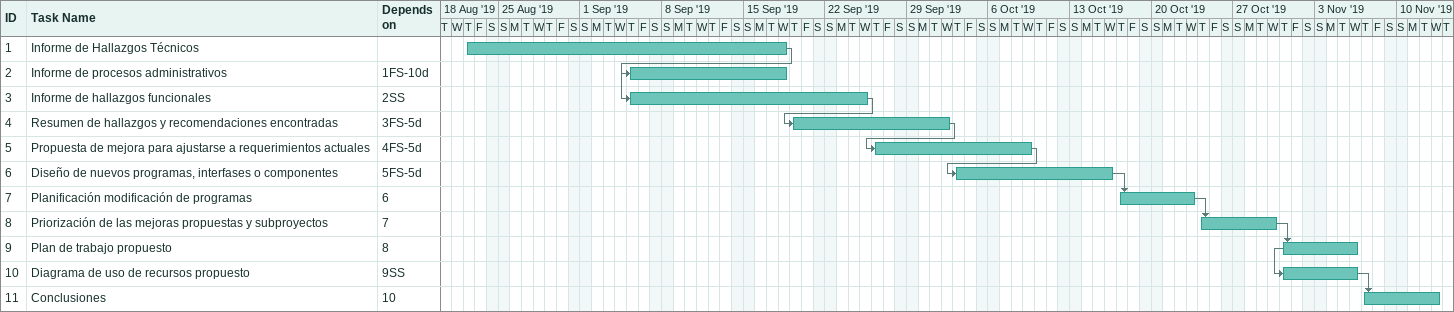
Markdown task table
| ID | Task | Start | Finish | Predecessors |
|---|---|---|---|---|
| 1 | Informe de Hallazgos Técnicos | 2019-08-22 | 2019-09-18 |  |
| 2 | Informe de procesos administrativos | 2019-09-05 | 2019-09-18 | 1FS-10d |
| 3 | Informe de hallazgos funcionales | 2019-09-05 | 2019-09-25 | 2SS |
| 4 | Resumen de hallazgos y recomendaciones encontradas | 2019-09-19 | 2019-10-02 | 3FS-5d |
| 5 | Propuesta de mejora para ajustarse a requerimientos actuales | 2019-09-26 | 2019-10-09 | 4FS-5d |
| 6 | Diseño de nuevos programas, interfases o componentes | 2019-10-03 | 2019-10-16 | 5FS-5d |
| 7 | Planificación modificación de programas | 2019-10-17 | 2019-10-23 | 6 |
| 8 | Priorización de las mejoras propuestas y subproyectos | 2019-10-24 | 2019-10-30 | 7 |
| 9 | Plan de trabajo propuesto | 2019-10-31 | 2019-11-06 | 8 |
| 10 | Diagrama de uso de recursos propuesto | 2019-10-31 | 2019-11-06 | 9SS |
| 11 | Conclusiones | 2019-11-07 | 2019-11-13 | 10 |
